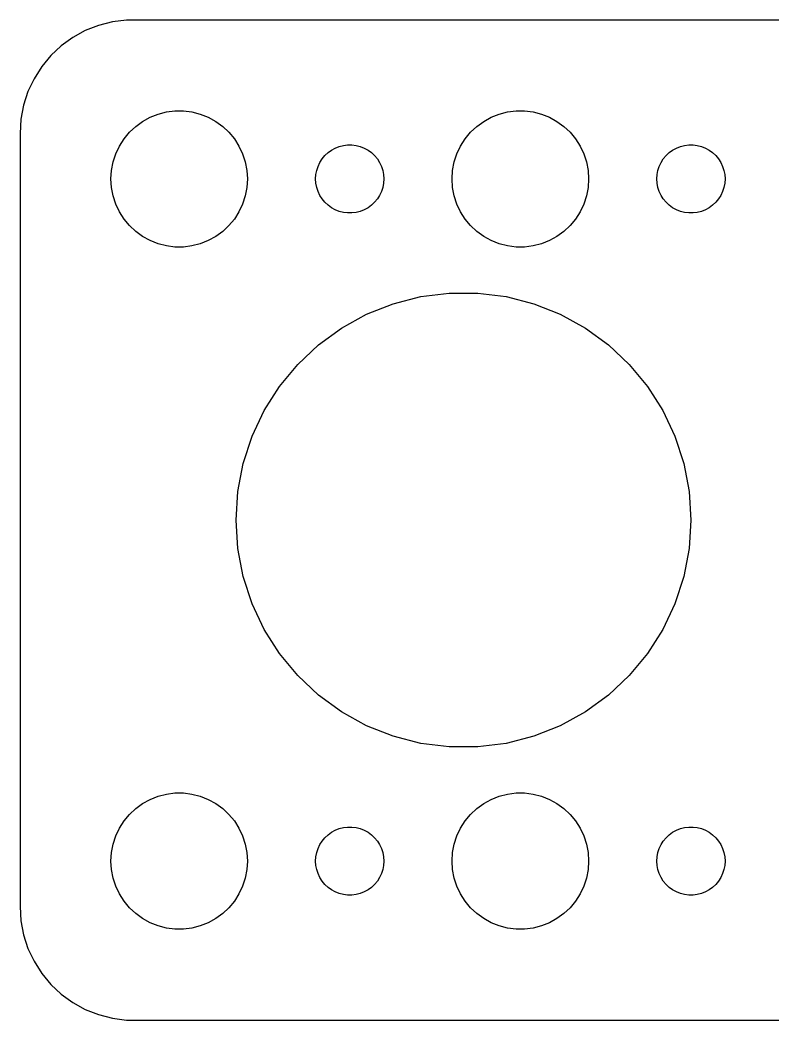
# Model space of a CAD drawing. Header units: metres. Extents: x -44.5 to 44.5, y 32 to 76.
# Drawn here: x -44.5 to -11.39, y 32.01 to 75.99 of the extents above; entities that cross this region are included whole.
import ezdxf

# ---------------------------------------------------------------- set-up
doc = ezdxf.new("R2010")
doc.units = ezdxf.units.M

msp = doc.modelspace()

# ---------------------------------------------------------------- linework, layer by layer
for p, q in [((-41.0451, 75.7553), (-41.6289, 75.5241)), ((-40.4369, 75.9114), (-41.0451, 75.7553)), ((-39.8139, 75.9901), (-40.4369, 75.9114)), ((39.8139, 75.9901), (-39.8139, 75.9901)), ((-42.1791, 75.2216), (-42.6871, 74.8526)), ((-41.6289, 75.5241), (-42.1791, 75.2216)), ((-42.6871, 74.8526), (-43.1448, 74.4227)), ((-43.1448, 74.4227), (-43.5451, 73.9389)), ((-43.5451, 73.9389), (-43.8815, 73.4088)), ((-43.8815, 73.4088), (-44.1489, 72.8406)), ((-44.1489, 72.8406), (-44.3429, 72.2434)), ((-44.3429, 72.2434), (-44.4606, 71.6267)), ((-39.1075, 71.533), (-38.7773, 71.7145)), ((-38.7773, 71.7145), (-38.427, 71.8532)), ((-38.427, 71.8532), (-38.0621, 71.9469)), ((-38.0621, 71.9469), (-37.6884, 71.9941)), ((-37.6884, 71.9941), (-37.3116, 71.9941)), ((-37.3116, 71.9941), (-36.9379, 71.9469)), ((-36.9379, 71.9469), (-36.5729, 71.8532)), ((-36.5729, 71.8532), (-36.2227, 71.7145)), ((-36.2227, 71.7145), (-35.8925, 71.533)), ((-24.1075, 71.533), (-23.7773, 71.7145)), ((-23.7773, 71.7145), (-23.427, 71.8532)), ((-23.427, 71.8532), (-23.0621, 71.9469)), ((-23.0621, 71.9469), (-22.6884, 71.9941)), ((-22.6884, 71.9941), (-22.3116, 71.9941)), ((-22.3116, 71.9941), (-21.9379, 71.9469)), ((-21.9379, 71.9469), (-21.5729, 71.8532)), ((-21.5729, 71.8532), (-21.2227, 71.7145)), ((-21.2227, 71.7145), (-20.8925, 71.533)), ((-44.4606, 71.6267), (-44.5, 71)), ((-39.6869, 71.0536), (-39.4123, 71.3115)), ((-39.4123, 71.3115), (-39.1075, 71.533)), ((-35.8925, 71.533), (-35.5877, 71.3115)), ((-35.5877, 71.3115), (-35.3131, 71.0536)), ((-24.6869, 71.0536), (-24.4123, 71.3115)), ((-24.4123, 71.3115), (-24.1075, 71.533)), ((-20.8925, 71.533), (-20.5877, 71.3115)), ((-20.5877, 71.3115), (-20.3131, 71.0536)), ((-44.5, 71), (-44.5, 37)), ((-39.927, 70.7634), (-39.6869, 71.0536)), ((-35.3131, 71.0536), (-35.0729, 70.7634)), ((-24.927, 70.7634), (-24.6869, 71.0536)), ((-20.3131, 71.0536), (-20.0729, 70.7634)), ((-40.2893, 70.1044), (-40.1289, 70.4453)), ((-40.1289, 70.4453), (-39.927, 70.7634)), ((-35.0729, 70.7634), (-34.8711, 70.4453)), ((-34.8711, 70.4453), (-34.7107, 70.1044)), ((-30.6387, 70.3572), (-30.4635, 70.4266)), ((-30.4635, 70.4266), (-30.2811, 70.4734)), ((-30.2811, 70.4734), (-30.0942, 70.497)), ((-30.0942, 70.497), (-29.9058, 70.497)), ((-29.9058, 70.497), (-29.7189, 70.4734)), ((-29.7189, 70.4734), (-29.5365, 70.4266)), ((-29.5365, 70.4266), (-29.3613, 70.3572)), ((-25.2893, 70.1044), (-25.1289, 70.4453)), ((-25.1289, 70.4453), (-24.927, 70.7634)), ((-20.0729, 70.7634), (-19.8711, 70.4453)), ((-19.8711, 70.4453), (-19.7107, 70.1044)), ((-15.6387, 70.3572), (-15.4635, 70.4266)), ((-15.4635, 70.4266), (-15.2811, 70.4734)), ((-15.2811, 70.4734), (-15.0942, 70.497)), ((-15.0942, 70.497), (-14.9058, 70.497)), ((-14.9058, 70.497), (-14.7189, 70.4734)), ((-14.7189, 70.4734), (-14.5365, 70.4266)), ((-14.5365, 70.4266), (-14.3613, 70.3572)), ((-40.4057, 69.7461), (-40.2893, 70.1044)), ((-34.7107, 70.1044), (-34.5942, 69.7461)), ((-31.2135, 69.8817), (-31.0934, 70.0268)), ((-31.0934, 70.0268), (-30.9561, 70.1558)), ((-30.9561, 70.1558), (-30.8037, 70.2665)), ((-30.8037, 70.2665), (-30.6387, 70.3572)), ((-29.3613, 70.3572), (-29.1963, 70.2665)), ((-29.1963, 70.2665), (-29.0439, 70.1558)), ((-29.0439, 70.1558), (-28.9065, 70.0268)), ((-28.9065, 70.0268), (-28.7865, 69.8817)), ((-25.4057, 69.7461), (-25.2893, 70.1044)), ((-19.7107, 70.1044), (-19.5942, 69.7461)), ((-16.2135, 69.8817), (-16.0934, 70.0268)), ((-16.0934, 70.0268), (-15.9561, 70.1558)), ((-15.9561, 70.1558), (-15.8037, 70.2665)), ((-15.8037, 70.2665), (-15.6387, 70.3572)), ((-14.3613, 70.3572), (-14.1963, 70.2665)), ((-14.1963, 70.2665), (-14.0439, 70.1558)), ((-14.0439, 70.1558), (-13.9065, 70.0268)), ((-13.9065, 70.0268), (-13.7865, 69.8817)), ((-40.4763, 69.376), (-40.4057, 69.7461)), ((-34.5942, 69.7461), (-34.5237, 69.376)), ((-31.4529, 69.373), (-31.3947, 69.5522)), ((-31.3947, 69.5522), (-31.3145, 69.7226)), ((-31.3145, 69.7226), (-31.2135, 69.8817)), ((-28.7865, 69.8817), (-28.6855, 69.7226)), ((-28.6855, 69.7226), (-28.6053, 69.5522)), ((-28.6053, 69.5522), (-28.5471, 69.373)), ((-25.4763, 69.376), (-25.4057, 69.7461)), ((-19.5942, 69.7461), (-19.5237, 69.376)), ((-16.4529, 69.373), (-16.3947, 69.5522)), ((-16.3947, 69.5522), (-16.3145, 69.7226)), ((-16.3145, 69.7226), (-16.2135, 69.8817)), ((-13.7865, 69.8817), (-13.6855, 69.7226)), ((-13.6855, 69.7226), (-13.6053, 69.5522)), ((-13.6053, 69.5522), (-13.5471, 69.373)), ((-40.5, 69), (-40.4763, 69.376)), ((-34.5237, 69.376), (-34.5, 69)), ((-31.5, 69), (-31.4882, 69.188)), ((-31.4882, 69.188), (-31.4529, 69.373)), ((-28.5471, 69.373), (-28.5118, 69.188)), ((-28.5118, 69.188), (-28.5, 69)), ((-25.5, 69), (-25.4763, 69.376)), ((-19.5237, 69.376), (-19.5, 69)), ((-16.5, 69), (-16.4882, 69.188)), ((-16.4882, 69.188), (-16.4529, 69.373)), ((-13.5471, 69.373), (-13.5118, 69.188)), ((-13.5118, 69.188), (-13.5, 69)), ((-40.4763, 68.624), (-40.5, 69)), ((-40.4057, 68.2539), (-40.4763, 68.624)), ((-34.5237, 68.624), (-34.5942, 68.2539)), ((-34.5, 69), (-34.5237, 68.624)), ((-31.4882, 68.812), (-31.5, 69)), ((-31.4529, 68.627), (-31.4882, 68.812)), ((-31.3947, 68.4478), (-31.4529, 68.627)), ((-28.5471, 68.627), (-28.6053, 68.4478)), ((-28.5118, 68.812), (-28.5471, 68.627)), ((-28.5, 69), (-28.5118, 68.812)), ((-25.4763, 68.624), (-25.5, 69)), ((-25.4057, 68.2539), (-25.4763, 68.624)), ((-19.5237, 68.624), (-19.5942, 68.2539)), ((-19.5, 69), (-19.5237, 68.624)), ((-16.4882, 68.812), (-16.5, 69)), ((-16.4529, 68.627), (-16.4882, 68.812)), ((-16.3947, 68.4478), (-16.4529, 68.627)), ((-13.5471, 68.627), (-13.6053, 68.4478)), ((-13.5118, 68.812), (-13.5471, 68.627)), ((-13.5, 69), (-13.5118, 68.812)), ((-40.2893, 67.8956), (-40.4057, 68.2539)), ((-34.5942, 68.2539), (-34.7107, 67.8956)), ((-31.3145, 68.2774), (-31.3947, 68.4478)), ((-31.2135, 68.1183), (-31.3145, 68.2774)), ((-28.6855, 68.2774), (-28.7865, 68.1183)), ((-28.6053, 68.4478), (-28.6855, 68.2774)), ((-25.2893, 67.8956), (-25.4057, 68.2539)), ((-19.5942, 68.2539), (-19.7107, 67.8956)), ((-16.3145, 68.2774), (-16.3947, 68.4478)), ((-16.2135, 68.1183), (-16.3145, 68.2774)), ((-13.6855, 68.2774), (-13.7865, 68.1183)), ((-13.6053, 68.4478), (-13.6855, 68.2774)), ((-40.1289, 67.5547), (-40.2893, 67.8956)), ((-34.7107, 67.8956), (-34.8711, 67.5547)), ((-31.0934, 67.9732), (-31.2135, 68.1183)), ((-30.9561, 67.8442), (-31.0934, 67.9732)), ((-30.8037, 67.7335), (-30.9561, 67.8442)), ((-30.6387, 67.6427), (-30.8037, 67.7335)), ((-29.1963, 67.7335), (-29.3613, 67.6427)), ((-29.0439, 67.8442), (-29.1963, 67.7335)), ((-28.9065, 67.9732), (-29.0439, 67.8442)), ((-28.7865, 68.1183), (-28.9065, 67.9732)), ((-25.1289, 67.5547), (-25.2893, 67.8956)), ((-19.7107, 67.8956), (-19.8711, 67.5547)), ((-16.0934, 67.9732), (-16.2135, 68.1183)), ((-15.9561, 67.8442), (-16.0934, 67.9732)), ((-15.8037, 67.7335), (-15.9561, 67.8442)), ((-15.6387, 67.6427), (-15.8037, 67.7335)), ((-14.1963, 67.7335), (-14.3613, 67.6427)), ((-14.0439, 67.8442), (-14.1963, 67.7335)), ((-13.9065, 67.9732), (-14.0439, 67.8442)), ((-13.7865, 68.1183), (-13.9065, 67.9732)), ((-39.927, 67.2366), (-40.1289, 67.5547)), ((-34.8711, 67.5547), (-35.0729, 67.2366)), ((-30.4635, 67.5734), (-30.6387, 67.6427)), ((-30.2811, 67.5266), (-30.4635, 67.5734)), ((-30.0942, 67.5029), (-30.2811, 67.5266)), ((-29.9058, 67.5029), (-30.0942, 67.5029)), ((-29.7189, 67.5266), (-29.9058, 67.5029)), ((-29.5365, 67.5734), (-29.7189, 67.5266)), ((-29.3613, 67.6427), (-29.5365, 67.5734)), ((-24.927, 67.2366), (-25.1289, 67.5547)), ((-19.8711, 67.5547), (-20.0729, 67.2366)), ((-15.4635, 67.5734), (-15.6387, 67.6427)), ((-15.2811, 67.5266), (-15.4635, 67.5734)), ((-15.0942, 67.5029), (-15.2811, 67.5266)), ((-14.9058, 67.5029), (-15.0942, 67.5029)), ((-14.7189, 67.5266), (-14.9058, 67.5029)), ((-14.5365, 67.5734), (-14.7189, 67.5266)), ((-14.3613, 67.6427), (-14.5365, 67.5734)), ((-39.6869, 66.9464), (-39.927, 67.2366)), ((-39.4123, 66.6884), (-39.6869, 66.9464)), ((-35.3131, 66.9464), (-35.5877, 66.6884)), ((-35.0729, 67.2366), (-35.3131, 66.9464)), ((-24.6869, 66.9464), (-24.927, 67.2366)), ((-24.4123, 66.6884), (-24.6869, 66.9464)), ((-20.3131, 66.9464), (-20.5877, 66.6884)), ((-20.0729, 67.2366), (-20.3131, 66.9464)), ((-39.1075, 66.467), (-39.4123, 66.6884)), ((-38.7773, 66.2855), (-39.1075, 66.467)), ((-35.8925, 66.467), (-36.2227, 66.2855)), ((-35.5877, 66.6884), (-35.8925, 66.467)), ((-24.1075, 66.467), (-24.4123, 66.6884)), ((-23.7773, 66.2855), (-24.1075, 66.467)), ((-20.8925, 66.467), (-21.2227, 66.2855)), ((-20.5877, 66.6884), (-20.8925, 66.467)), ((-38.427, 66.1468), (-38.7773, 66.2855)), ((-38.0621, 66.0531), (-38.427, 66.1468)), ((-37.6884, 66.0059), (-38.0621, 66.0531)), ((-37.3116, 66.0059), (-37.6884, 66.0059)), ((-36.9379, 66.0531), (-37.3116, 66.0059)), ((-36.5729, 66.1468), (-36.9379, 66.0531)), ((-36.2227, 66.2855), (-36.5729, 66.1468)), ((-23.427, 66.1468), (-23.7773, 66.2855)), ((-23.0621, 66.0531), (-23.427, 66.1468)), ((-22.6884, 66.0059), (-23.0621, 66.0531)), ((-22.3116, 66.0059), (-22.6884, 66.0059)), ((-21.9379, 66.0531), (-22.3116, 66.0059)), ((-21.5729, 66.1468), (-21.9379, 66.0531)), ((-21.2227, 66.2855), (-21.5729, 66.1468)), ((-28.0902, 63.5106), (-26.8738, 63.8229)), ((-26.8738, 63.8229), (-25.6279, 63.9803)), ((-25.6279, 63.9803), (-24.3721, 63.9803)), ((-24.3721, 63.9803), (-23.1262, 63.8229)), ((-23.1262, 63.8229), (-21.9098, 63.5106)), ((-29.2578, 63.0483), (-28.0902, 63.5106)), ((-21.9098, 63.5106), (-20.7422, 63.0483)), ((-30.3583, 62.4433), (-29.2578, 63.0483)), ((-20.7422, 63.0483), (-19.6417, 62.4433)), ((-31.3742, 61.7051), (-30.3583, 62.4433)), ((-19.6417, 62.4433), (-18.6257, 61.7051)), ((-32.2897, 60.8455), (-31.3742, 61.7051)), ((-18.6257, 61.7051), (-17.7103, 60.8455)), ((-33.0902, 59.8778), (-32.2897, 60.8455)), ((-17.7103, 60.8455), (-16.9098, 59.8778)), ((-33.7631, 58.8175), (-33.0902, 59.8778)), ((-16.9098, 59.8778), (-16.2369, 58.8175)), ((-34.2978, 57.6812), (-33.7631, 58.8175)), ((-16.2369, 58.8175), (-15.7022, 57.6812)), ((-34.6858, 56.4869), (-34.2978, 57.6812)), ((-15.7022, 57.6812), (-15.3142, 56.4869)), ((-34.9211, 55.2533), (-34.6858, 56.4869)), ((-15.3142, 56.4869), (-15.0788, 55.2533)), ((-35, 54), (-34.9211, 55.2533)), ((-15.0788, 55.2533), (-15, 54)), ((-34.9211, 52.7467), (-35, 54)), ((-15, 54), (-15.0788, 52.7467)), ((-34.6858, 51.5131), (-34.9211, 52.7467)), ((-15.0788, 52.7467), (-15.3142, 51.5131)), ((-34.2978, 50.3188), (-34.6858, 51.5131)), ((-15.3142, 51.5131), (-15.7022, 50.3188)), ((-33.7631, 49.1825), (-34.2978, 50.3188)), ((-15.7022, 50.3188), (-16.2369, 49.1825)), ((-33.0902, 48.1222), (-33.7631, 49.1825)), ((-16.2369, 49.1825), (-16.9098, 48.1222)), ((-32.2897, 47.1545), (-33.0902, 48.1222)), ((-16.9098, 48.1222), (-17.7103, 47.1545)), ((-31.3742, 46.2949), (-32.2897, 47.1545)), ((-17.7103, 47.1545), (-18.6257, 46.2949)), ((-30.3583, 45.5567), (-31.3742, 46.2949)), ((-18.6257, 46.2949), (-19.6417, 45.5567)), ((-29.2578, 44.9517), (-30.3583, 45.5567)), ((-19.6417, 45.5567), (-20.7422, 44.9517)), ((-28.0902, 44.4894), (-29.2578, 44.9517)), ((-20.7422, 44.9517), (-21.9098, 44.4894)), ((-26.8738, 44.1771), (-28.0902, 44.4894)), ((-21.9098, 44.4894), (-23.1262, 44.1771)), ((-25.6279, 44.0197), (-26.8738, 44.1771)), ((-24.3721, 44.0197), (-25.6279, 44.0197)), ((-23.1262, 44.1771), (-24.3721, 44.0197)), ((-38.7773, 41.7145), (-38.427, 41.8532)), ((-38.427, 41.8532), (-38.0621, 41.9469)), ((-38.0621, 41.9469), (-37.6884, 41.9941)), ((-37.6884, 41.9941), (-37.3116, 41.9941)), ((-37.3116, 41.9941), (-36.9379, 41.9469)), ((-36.9379, 41.9469), (-36.5729, 41.8532)), ((-36.5729, 41.8532), (-36.2227, 41.7145)), ((-23.7773, 41.7145), (-23.427, 41.8532)), ((-23.427, 41.8532), (-23.0621, 41.9469)), ((-23.0621, 41.9469), (-22.6884, 41.9941)), ((-22.6884, 41.9941), (-22.3116, 41.9941)), ((-22.3116, 41.9941), (-21.9379, 41.9469)), ((-21.9379, 41.9469), (-21.5729, 41.8532)), ((-21.5729, 41.8532), (-21.2227, 41.7145)), ((-39.4123, 41.3116), (-39.1075, 41.533)), ((-39.1075, 41.533), (-38.7773, 41.7145)), ((-36.2227, 41.7145), (-35.8925, 41.533)), ((-35.8925, 41.533), (-35.5877, 41.3116)), ((-24.4123, 41.3116), (-24.1075, 41.533)), ((-24.1075, 41.533), (-23.7773, 41.7145)), ((-21.2227, 41.7145), (-20.8925, 41.533)), ((-20.8925, 41.533), (-20.5877, 41.3116)), ((-39.927, 40.7634), (-39.6869, 41.0536)), ((-39.6869, 41.0536), (-39.4123, 41.3116)), ((-35.5877, 41.3116), (-35.3131, 41.0536)), ((-35.3131, 41.0536), (-35.0729, 40.7634)), ((-24.927, 40.7634), (-24.6869, 41.0536)), ((-24.6869, 41.0536), (-24.4123, 41.3116)), ((-20.5877, 41.3116), (-20.3131, 41.0536)), ((-20.3131, 41.0536), (-20.0729, 40.7634)), ((-40.1289, 40.4453), (-39.927, 40.7634)), ((-35.0729, 40.7634), (-34.8711, 40.4453)), ((-30.4635, 40.4266), (-30.2811, 40.4734)), ((-30.2811, 40.4734), (-30.0942, 40.4971)), ((-30.0942, 40.4971), (-29.9058, 40.4971)), ((-29.9058, 40.4971), (-29.7189, 40.4734)), ((-29.7189, 40.4734), (-29.5365, 40.4266)), ((-25.1289, 40.4453), (-24.927, 40.7634)), ((-20.0729, 40.7634), (-19.8711, 40.4453)), ((-15.4635, 40.4266), (-15.2811, 40.4734)), ((-15.2811, 40.4734), (-15.0942, 40.4971)), ((-15.0942, 40.4971), (-14.9058, 40.4971)), ((-14.9058, 40.4971), (-14.7189, 40.4734)), ((-14.7189, 40.4734), (-14.5365, 40.4266)), ((-40.4057, 39.7461), (-40.2893, 40.1044)), ((-40.2893, 40.1044), (-40.1289, 40.4453)), ((-34.8711, 40.4453), (-34.7107, 40.1044)), ((-34.7107, 40.1044), (-34.5942, 39.7461)), ((-31.2135, 39.8817), (-31.0934, 40.0268)), ((-31.0934, 40.0268), (-30.9561, 40.1558)), ((-30.9561, 40.1558), (-30.8037, 40.2665)), ((-30.8037, 40.2665), (-30.6387, 40.3573)), ((-30.6387, 40.3573), (-30.4635, 40.4266)), ((-29.5365, 40.4266), (-29.3613, 40.3573)), ((-29.3613, 40.3573), (-29.1963, 40.2665)), ((-29.1963, 40.2665), (-29.0439, 40.1558)), ((-29.0439, 40.1558), (-28.9065, 40.0268)), ((-28.9065, 40.0268), (-28.7865, 39.8817)), ((-25.4057, 39.7461), (-25.2893, 40.1044)), ((-25.2893, 40.1044), (-25.1289, 40.4453)), ((-19.8711, 40.4453), (-19.7107, 40.1044)), ((-19.7107, 40.1044), (-19.5942, 39.7461)), ((-16.2135, 39.8817), (-16.0934, 40.0268)), ((-16.0934, 40.0268), (-15.9561, 40.1558)), ((-15.9561, 40.1558), (-15.8037, 40.2665)), ((-15.8037, 40.2665), (-15.6387, 40.3573)), ((-15.6387, 40.3573), (-15.4635, 40.4266)), ((-14.5365, 40.4266), (-14.3613, 40.3573)), ((-14.3613, 40.3573), (-14.1963, 40.2665)), ((-14.1963, 40.2665), (-14.0439, 40.1558)), ((-14.0439, 40.1558), (-13.9065, 40.0268)), ((-13.9065, 40.0268), (-13.7865, 39.8817)), ((-40.4763, 39.376), (-40.4057, 39.7461)), ((-34.5942, 39.7461), (-34.5237, 39.376)), ((-31.3947, 39.5522), (-31.3145, 39.7226)), ((-31.3145, 39.7226), (-31.2135, 39.8817)), ((-28.7865, 39.8817), (-28.6855, 39.7226)), ((-28.6855, 39.7226), (-28.6053, 39.5522)), ((-25.4763, 39.376), (-25.4057, 39.7461)), ((-19.5942, 39.7461), (-19.5237, 39.376)), ((-16.3947, 39.5522), (-16.3145, 39.7226)), ((-16.3145, 39.7226), (-16.2135, 39.8817)), ((-13.7865, 39.8817), (-13.6855, 39.7226)), ((-13.6855, 39.7226), (-13.6053, 39.5522)), ((-40.5, 39), (-40.4763, 39.376)), ((-34.5237, 39.376), (-34.5, 39)), ((-31.5, 39), (-31.4882, 39.188)), ((-31.4882, 39.188), (-31.4529, 39.373)), ((-31.4529, 39.373), (-31.3947, 39.5522)), ((-28.6053, 39.5522), (-28.5471, 39.373)), ((-28.5471, 39.373), (-28.5118, 39.188)), ((-28.5118, 39.188), (-28.5, 39)), ((-25.5, 39), (-25.4763, 39.376)), ((-19.5237, 39.376), (-19.5, 39)), ((-16.5, 39), (-16.4882, 39.188)), ((-16.4882, 39.188), (-16.4529, 39.373)), ((-16.4529, 39.373), (-16.3947, 39.5522)), ((-13.6053, 39.5522), (-13.5471, 39.373)), ((-13.5471, 39.373), (-13.5118, 39.188)), ((-13.5118, 39.188), (-13.5, 39)), ((-40.4763, 38.624), (-40.5, 39)), ((-34.5, 39), (-34.5237, 38.624)), ((-31.4882, 38.812), (-31.5, 39)), ((-31.4529, 38.627), (-31.4882, 38.812)), ((-28.5118, 38.812), (-28.5471, 38.627)), ((-28.5, 39), (-28.5118, 38.812)), ((-25.4763, 38.624), (-25.5, 39)), ((-19.5, 39), (-19.5237, 38.624)), ((-16.4882, 38.812), (-16.5, 39)), ((-16.4529, 38.627), (-16.4882, 38.812)), ((-13.5118, 38.812), (-13.5471, 38.627)), ((-13.5, 39), (-13.5118, 38.812)), ((-40.4057, 38.2539), (-40.4763, 38.624)), ((-34.5237, 38.624), (-34.5942, 38.2539)), ((-31.3947, 38.4478), (-31.4529, 38.627)), ((-31.3145, 38.2774), (-31.3947, 38.4478)), ((-31.2135, 38.1183), (-31.3145, 38.2774)), ((-28.6855, 38.2774), (-28.7865, 38.1183)), ((-28.6053, 38.4478), (-28.6855, 38.2774)), ((-28.5471, 38.627), (-28.6053, 38.4478)), ((-25.4057, 38.2539), (-25.4763, 38.624)), ((-19.5237, 38.624), (-19.5942, 38.2539)), ((-16.3947, 38.4478), (-16.4529, 38.627)), ((-16.3145, 38.2774), (-16.3947, 38.4478)), ((-16.2135, 38.1183), (-16.3145, 38.2774)), ((-13.6855, 38.2774), (-13.7865, 38.1183)), ((-13.6053, 38.4478), (-13.6855, 38.2774)), ((-13.5471, 38.627), (-13.6053, 38.4478)), ((-40.2893, 37.8956), (-40.4057, 38.2539)), ((-40.1289, 37.5547), (-40.2893, 37.8956)), ((-34.7107, 37.8956), (-34.8711, 37.5547)), ((-34.5942, 38.2539), (-34.7107, 37.8956)), ((-31.0934, 37.9732), (-31.2135, 38.1183)), ((-30.9561, 37.8442), (-31.0934, 37.9732)), ((-30.8037, 37.7335), (-30.9561, 37.8442)), ((-29.0439, 37.8442), (-29.1963, 37.7335)), ((-28.9065, 37.9732), (-29.0439, 37.8442)), ((-28.7865, 38.1183), (-28.9065, 37.9732)), ((-25.2893, 37.8956), (-25.4057, 38.2539)), ((-25.1289, 37.5547), (-25.2893, 37.8956)), ((-19.7107, 37.8956), (-19.8711, 37.5547)), ((-19.5942, 38.2539), (-19.7107, 37.8956)), ((-16.0934, 37.9732), (-16.2135, 38.1183)), ((-15.9561, 37.8442), (-16.0934, 37.9732)), ((-15.8037, 37.7335), (-15.9561, 37.8442)), ((-14.0439, 37.8442), (-14.1963, 37.7335)), ((-13.9065, 37.9732), (-14.0439, 37.8442)), ((-13.7865, 38.1183), (-13.9065, 37.9732)), ((-39.927, 37.2366), (-40.1289, 37.5547)), ((-34.8711, 37.5547), (-35.0729, 37.2366)), ((-30.6387, 37.6428), (-30.8037, 37.7335)), ((-30.4635, 37.5734), (-30.6387, 37.6428)), ((-30.2811, 37.5266), (-30.4635, 37.5734)), ((-30.0942, 37.503), (-30.2811, 37.5266)), ((-29.9058, 37.503), (-30.0942, 37.503)), ((-29.7189, 37.5266), (-29.9058, 37.503)), ((-29.5365, 37.5734), (-29.7189, 37.5266)), ((-29.3613, 37.6428), (-29.5365, 37.5734)), ((-29.1963, 37.7335), (-29.3613, 37.6428)), ((-24.927, 37.2366), (-25.1289, 37.5547)), ((-19.8711, 37.5547), (-20.0729, 37.2366)), ((-15.6387, 37.6428), (-15.8037, 37.7335)), ((-15.4635, 37.5734), (-15.6387, 37.6428)), ((-15.2811, 37.5266), (-15.4635, 37.5734)), ((-15.0942, 37.503), (-15.2811, 37.5266)), ((-14.9058, 37.503), (-15.0942, 37.503)), ((-14.7189, 37.5266), (-14.9058, 37.503)), ((-14.5365, 37.5734), (-14.7189, 37.5266)), ((-14.3613, 37.6428), (-14.5365, 37.5734)), ((-14.1963, 37.7335), (-14.3613, 37.6428)), ((-44.5, 37), (-44.4606, 36.3733)), ((-39.6869, 36.9464), (-39.927, 37.2366)), ((-39.4123, 36.6885), (-39.6869, 36.9464)), ((-35.3131, 36.9464), (-35.5877, 36.6885)), ((-35.0729, 37.2366), (-35.3131, 36.9464)), ((-24.6869, 36.9464), (-24.927, 37.2366)), ((-24.4123, 36.6885), (-24.6869, 36.9464)), ((-20.3131, 36.9464), (-20.5877, 36.6885)), ((-20.0729, 37.2366), (-20.3131, 36.9464)), ((-39.1075, 36.467), (-39.4123, 36.6885)), ((-35.5877, 36.6885), (-35.8925, 36.467)), ((-24.1075, 36.467), (-24.4123, 36.6885)), ((-20.5877, 36.6885), (-20.8925, 36.467)), ((-44.4606, 36.3733), (-44.3429, 35.7566)), ((-38.7773, 36.2855), (-39.1075, 36.467)), ((-38.427, 36.1468), (-38.7773, 36.2855)), ((-38.0621, 36.0531), (-38.427, 36.1468)), ((-36.5729, 36.1468), (-36.9379, 36.0531)), ((-36.2227, 36.2855), (-36.5729, 36.1468)), ((-35.8925, 36.467), (-36.2227, 36.2855)), ((-23.7773, 36.2855), (-24.1075, 36.467)), ((-23.427, 36.1468), (-23.7773, 36.2855)), ((-23.0621, 36.0531), (-23.427, 36.1468)), ((-21.5729, 36.1468), (-21.9379, 36.0531)), ((-21.2227, 36.2855), (-21.5729, 36.1468)), ((-20.8925, 36.467), (-21.2227, 36.2855)), ((-44.3429, 35.7566), (-44.1489, 35.1594)), ((-37.6884, 36.0059), (-38.0621, 36.0531)), ((-37.3116, 36.0059), (-37.6884, 36.0059)), ((-36.9379, 36.0531), (-37.3116, 36.0059)), ((-22.6884, 36.0059), (-23.0621, 36.0531)), ((-22.3116, 36.0059), (-22.6884, 36.0059)), ((-21.9379, 36.0531), (-22.3116, 36.0059)), ((-44.1489, 35.1594), (-43.8815, 34.5912)), ((-43.8815, 34.5912), (-43.5451, 34.0611)), ((-43.5451, 34.0611), (-43.1448, 33.5773)), ((-43.1448, 33.5773), (-42.6871, 33.1474)), ((-42.6871, 33.1474), (-42.1791, 32.7784)), ((-42.1791, 32.7784), (-41.6289, 32.4759)), ((-41.6289, 32.4759), (-41.0451, 32.2447)), ((-41.0451, 32.2447), (-40.4369, 32.0886)), ((-40.4369, 32.0886), (-39.8139, 32.0099)), ((-39.8139, 32.0099), (39.8139, 32.0099))]:
    msp.add_line(p, q)

doc.saveas('drawing.dxf')
